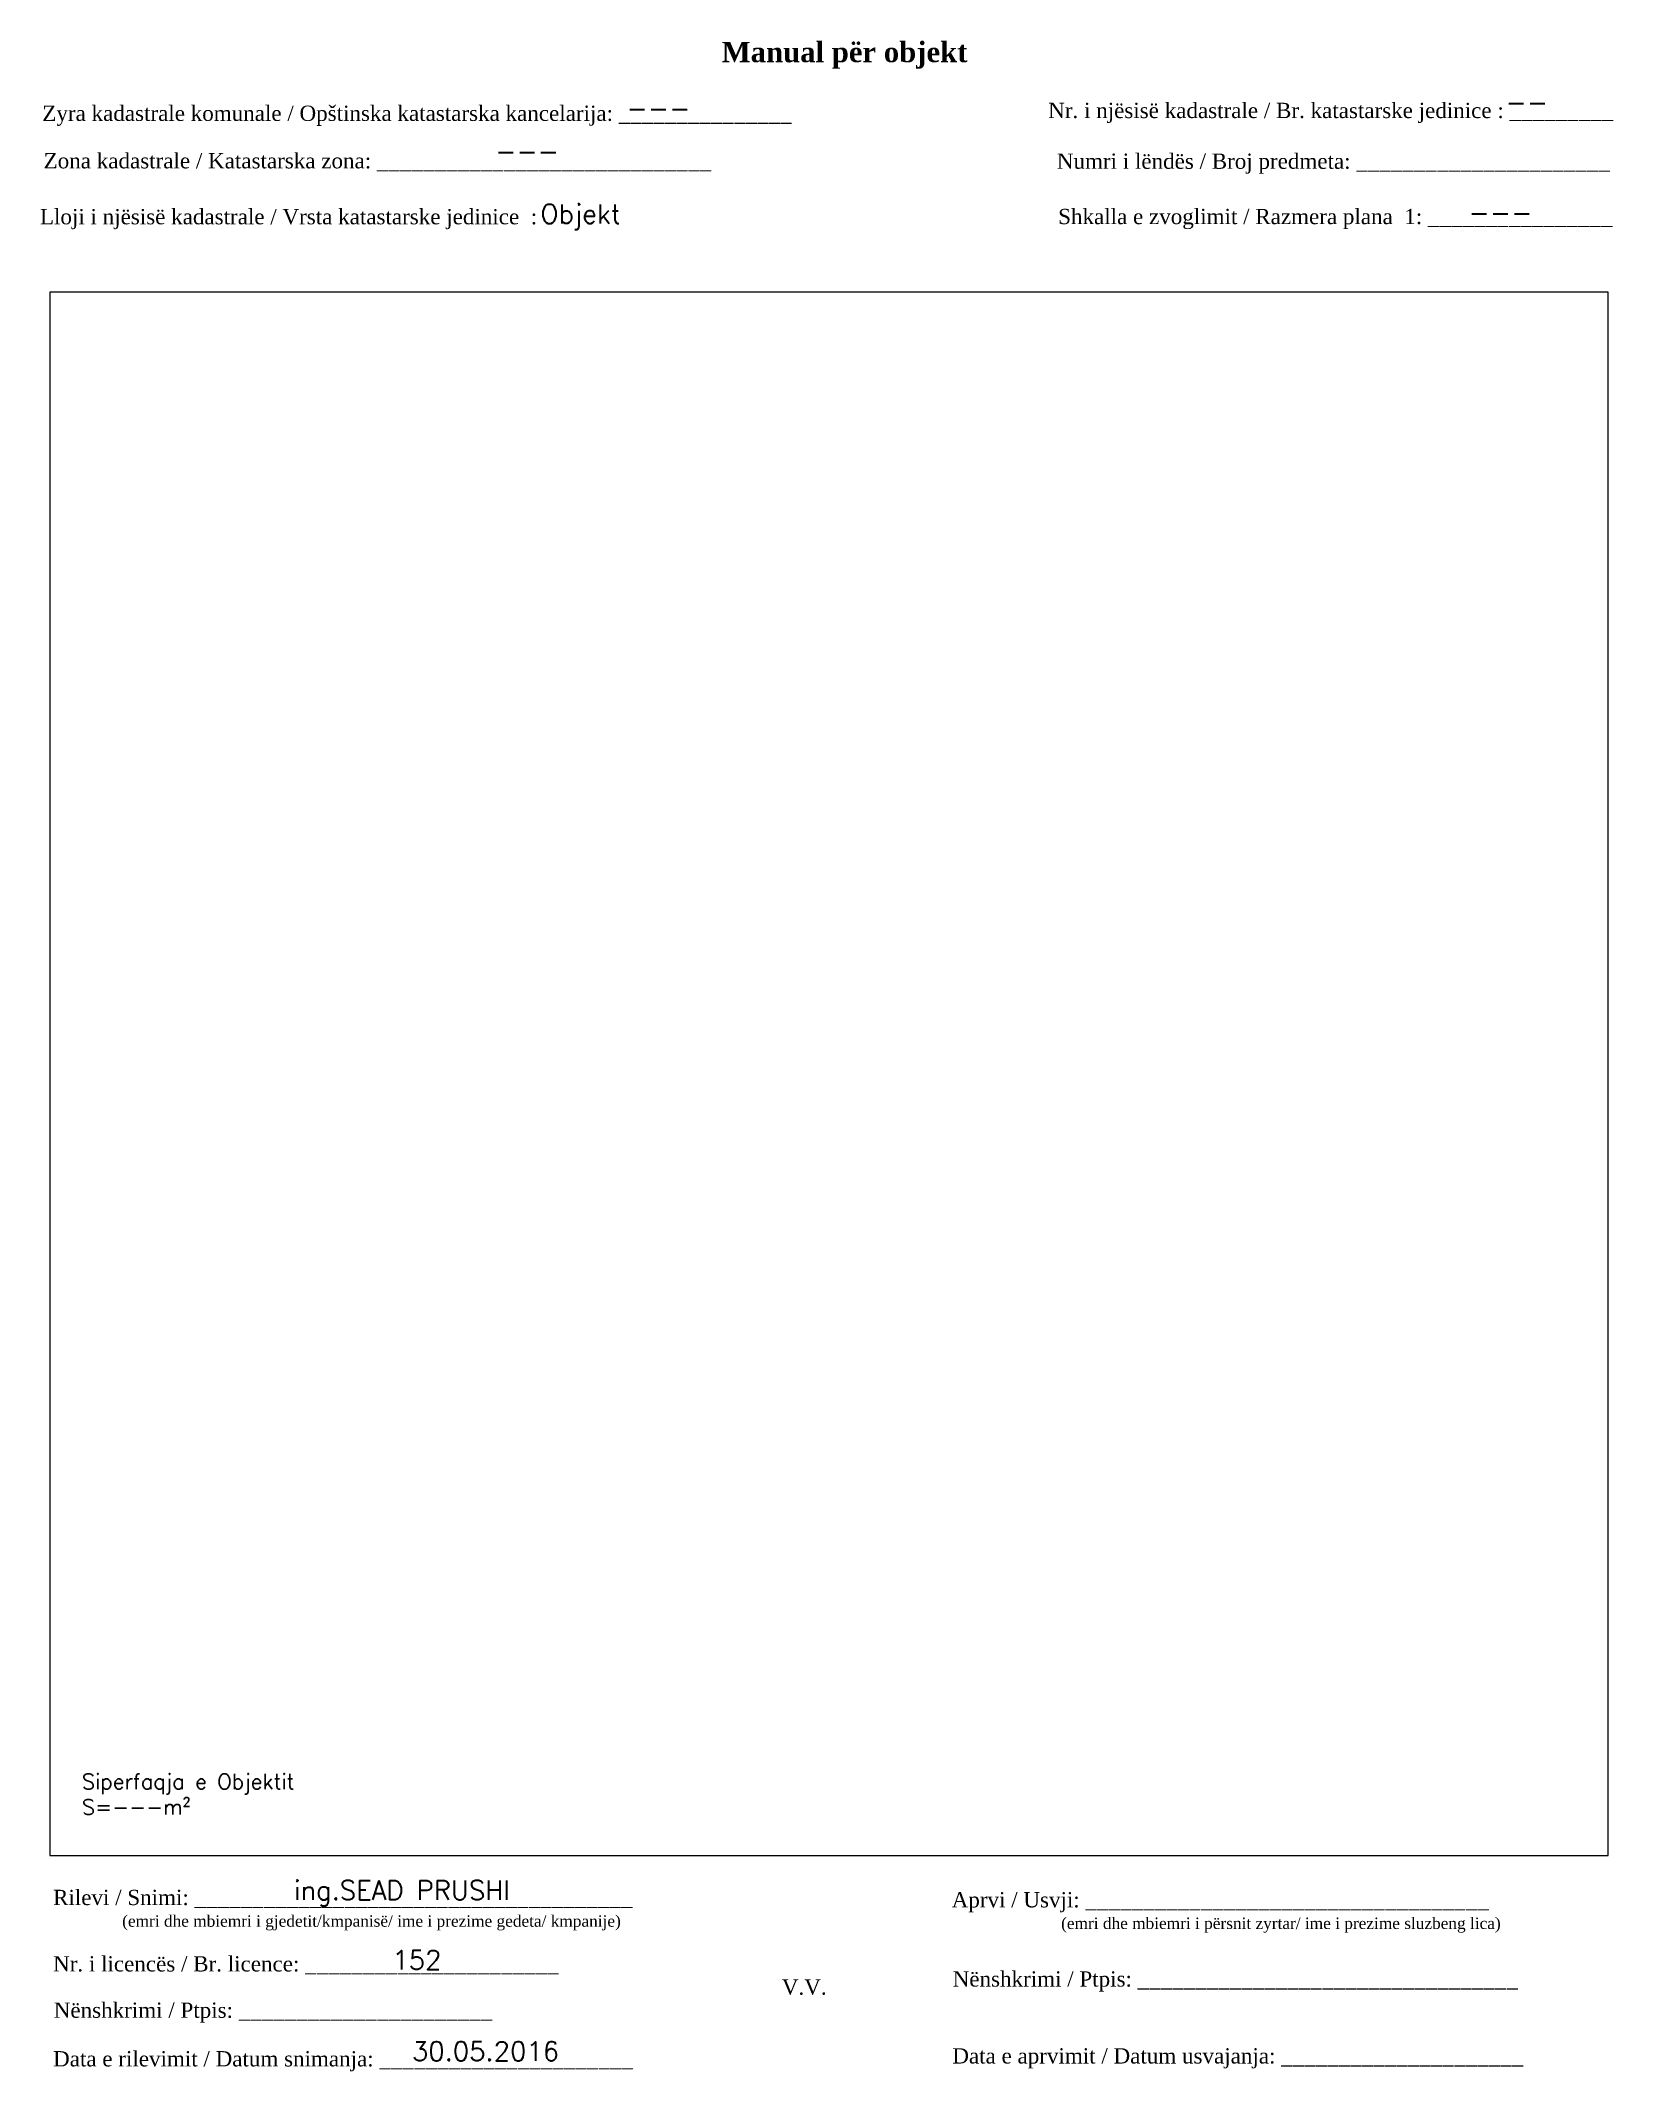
# Paper-space layout 'Manuali_Sit' of a CAD drawing. Header units: metres. Extents: x 2 to 208, y 8 to 274.
import ezdxf

# ---------------------------------------------------------------- set-up
doc = ezdxf.new("R2010")
doc.units = ezdxf.units.M
doc.layers.add('_Korniza', color=7, linetype='Continuous')
doc.layers.add('Korniza txt', color=7, linetype='Continuous')
doc.styles.get("Standard").update_dxf_attribs({"font": 'simplex.shx'})

psp = doc.layouts.new('Manuali_Sit')

# ---------------------------------------------------------------- texts
at = {"layer": '_Korniza', "attachment_point": 1}
for s, insert, char_height, width in [('\\pi43.932;{\\fBook Antiqua|b1|i0|c0|p18;\\H1.333x;Manual për objekt}', (47.09, 274.12), 2, 191.8237), ('{\\fTimes New Roman|b0|i0|c0|p18;Nr. i njësisë kadastrale / Br. katastarske jedinice : _________}', (133.83, 266.13), 2, 98.5379), ('{\\fTimes New Roman|b0|i0|c0|p18; Zyra kadastrale komunale / Opštinska katastarska kancelarija: _______________}', (1.2, 265.76), 2, 114.6874), ('---', (78.56, 266.66), 2.5, 29.4868), ('--', (193.78, 267.46), 2.5, 10.4635), ('{\\fTimes New Roman|b0|i0|c0|p18; Zona kadastrale / Katastarska zona: _____________________________}', (1.37, 259.54), 2, 87.8278), ('---', (61.33, 261.05), 2.5, 29.4868), ('{\\fTimes New Roman|b0|i0|c0|p18; Numri i lëndës / Broj predmeta: ______________________}', (134.21, 259.48), 2, 83.344), ('Objekt', (67.27, 252.82), 2.5, 29.4868), ('{\\fTimes New Roman|b0|i0|c0|p18; Lloji i njësisë kadastrale / Vrsta katastarske jedinice  : }', (0.89, 252.21), 2, 108.0893), ('{\\fTimes New Roman|b0|i0|c0|p18; Shkalla e zvoglimit / Razmera plana  1: ________________}', (134.38, 252.23), 2, 98.5379), ('---', (188.95, 253.01), 2.5, 29.4868)]:
    psp.add_mtext(s, dxfattribs=dict(at, insert=insert, char_height=char_height, width=width))
at = {"layer": 'Korniza txt', "attachment_point": 1}
for s, insert, char_height, width in [('Siperfaqja e Objektit S=---m²', (7.16, 47.14), 2, 40.7694), ('{\\fTimes New Roman|b0|i0|c0|p18; Rilevi / Snimi: ______________________________________\\P             \\H0.75x;(emri dhe mbiemri i gjedetit/kmpanisë/ ime i prezime gedeta/ kmpanije)}', (2.61, 31.95), 2, 87.3883), ('ing.SEAD PRUSHI', (34.95, 33.15), 2.5, 39.315), ('{\\fTimes New Roman|b0|i0|c0|p18; Aprvi / Usvji: ___________________________________\\P                    \\H0.75x;(emri dhe mbiemri i përsnit zyrtar/ ime i prezime sluzbeng lica)}', (120.42, 31.65), 2, 83.344), ('152', (47.85, 24.01), 2.5, 5.2174), ('{\\fTimes New Roman|b0|i0|c0|p18; Nr. i licencës / Br. licence: ______________________\\P                                }', (2.61, 23.25), 2, 83.344), ('{\\fTimes New Roman|b0|i0|c0|p18; Nënshkrimi / Ptpis: _________________________________\\P                                 }', (120.55, 21.27), 2, 83.344), ('{\\fTimes New Roman|b0|i0|c0|p18;V.V.                                 }', (98.91, 20.21), 2, 9.4297), ('{\\fTimes New Roman|b0|i0|c0|p18; Nënshkrimi / Ptpis: ______________________\\P                                 }', (2.7, 17.18), 2, 83.344), ('{\\fTimes New Roman|b0|i0|c0|p18; Data e rilevimit / Datum snimanja: ______________________\\P                                 }', (2.61, 10.81), 2, 83.344), ('30.05.2016', (50.42, 12.05), 2.5, 29.4868), ('{\\fTimes New Roman|b0|i0|c0|p18; Data e aprvimit / Datum usvajanja: _____________________}', (120.5, 11.19), 2, 83.344)]:
    psp.add_mtext(s, dxfattribs=dict(at, insert=insert, char_height=char_height, width=width))

# ---------------------------------------------------------------- viewports
at = {"layer": '0', "view_target_point": (370776.427, 310629.57)}
psp.add_viewport(center=(105.09, 138.89), size=(204.29, 204.86), view_center_point=(7142621.878, 4382542.852), view_height=30.7291, dxfattribs=at)

doc.saveas('drawing.dxf')
